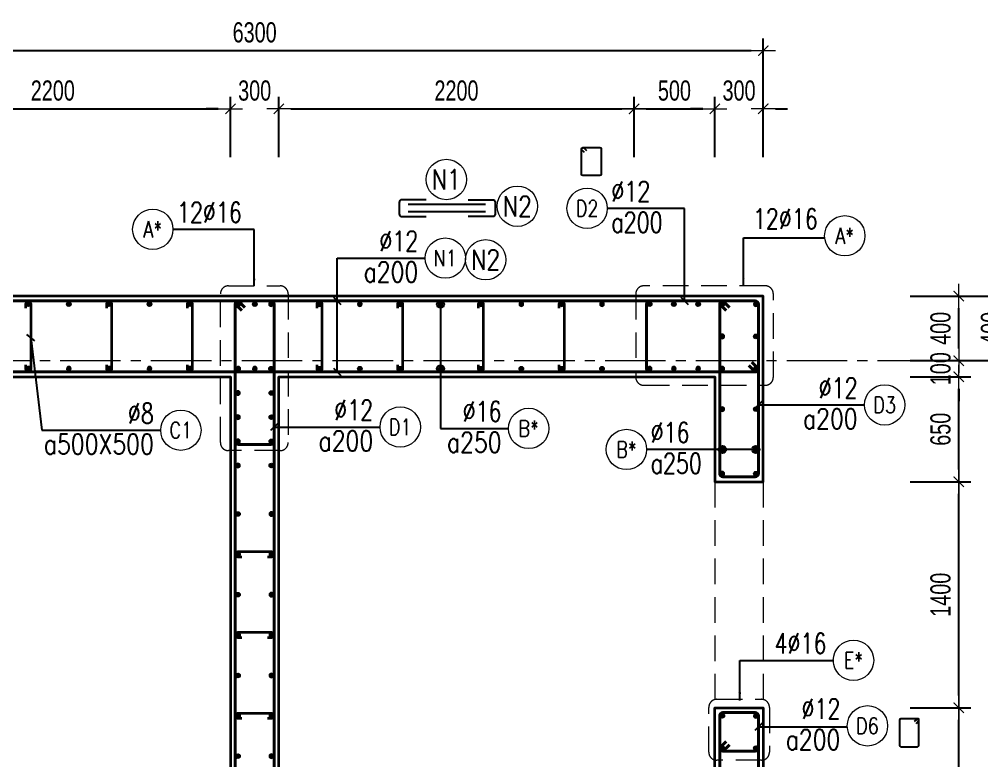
# Model space of a CAD drawing. Header units: millimetres. Extents: x 738475 to 1279438, y -34239 to 156422.
# Drawn here: x 1267815 to 1273777, y 145002 to 149595 of the extents above; entities that cross this region are included whole.
import ezdxf
from ezdxf.enums import TextEntityAlignment as Align

# ---------------------------------------------------------------- set-up
doc = ezdxf.new("R2010")
doc.units = ezdxf.units.MM
doc.header["$MEASUREMENT"] = 0
for name, pattern in [('HIDDEN', [9.525, 6.35, -3.175]), ('HIDDEN2', [4.7625, 3.175, -1.5875]), ('OF_Grid_1$0$CENTER2', [1.125, 0.75, -0.125, 0.125, -0.125])]:
    doc.linetypes.add(name, pattern=pattern)
doc.layers.get('0').update_dxf_attribs({"lineweight": 20})
doc.layers.get('Defpoints').update_dxf_attribs({"color": 151, "lineweight": 9})
doc.layers.add('Hidden', color=9, linetype='HIDDEN')
doc.layers.add('Ligature', color=1, linetype='Continuous')
for name, color, linetype, lineweight in [('KC-LEADER', 153, 'Continuous', 18), ('KC-THEP', 6, 'Continuous', 40), ('NDC_S_BEAM', 3, 'HIDDEN2', 20), ('NDC_S_DIM', 1, 'Continuous', 15), ('NDC_S_HIDDEN', 8, 'HIDDEN2', 13), ('NDC_S_LEADER', 1, 'Continuous', 15), ('NDC_S_REBAR', 4, 'Continuous', 35), ('NDC_S_STIRRUP', 4, 'Continuous', 40), ('NDC_S_VN TEXT', 7, 'Continuous', 20), ('NDC_S_WALL', 6, 'Continuous', 35), ('OF_Grid_1$0$NDC_S_AXIS', 5, 'OF_Grid_1$0$CENTER2', 13)]:
    doc.layers.add(name, color=color, linetype=linetype, lineweight=lineweight)
doc.styles.add('NDC_ARIAL', font='arial.ttf', dxfattribs={"width": 0.85})
doc.styles.add('NDC_DIM', font='', dxfattribs={"width": 0.75})
doc.styles.add('NDC_EN TXT', font='romans.shx', dxfattribs={"width": 0.8})
doc.styles.get('NDC_DIM').set_extended_font_data('Dotum')
doc.dimstyles.new('NDC_1-50', dxfattribs={"dimscale": 50, "dimtxt": 2.5, "dimasz": 1, "dimexe": 1.5, "dimexo": 0, "dimgap": 0.8, "dimtad": 1, "dimdec": 0, "dimdsep": 46, "dimtxsty": 'NDC_ARIAL', "dimblk": 'DIMMARK', "dimcen": 49999.938995, "dimdle": 1.5, "dimclrd": 1, "dimclre": 1, "dimclrt": 3, "dimadec": 0, "dimazin": 0, "dimtfac": 1, "dimtdec": 0, "dimtix": 1, "dimtmove": 2, "dimatfit": 3, "dimfxl": 1, "dimarcsym": 0})
doc.dimstyles.new('NDC_dim_30', dxfattribs={"dimscale": 30, "dimtxt": 2.5, "dimasz": 1.5, "dimexe": 1.5, "dimexo": 2.5, "dimgap": 1, "dimtad": 1, "dimdec": 0, "dimzin": 0, "dimdsep": 46, "dimtxsty": 'NDC_DIM', "dimblk": 'DIMMARK', "dimcen": 0.09, "dimdle": 1.2, "dimclrd": 1, "dimclre": 1, "dimclrt": 3, "dimadec": 0, "dimazin": 0, "dimtfac": 1, "dimtdec": 0, "dimtix": 1, "dimtofl": 0, "dimtmove": 0, "dimatfit": 3, "dimfxl": 6, "dimfxlon": 1, "dimtolj": 1, "dimtzin": 0, "dimarcsym": 0})
doc.dimstyles.new('NDC_dim_50', dxfattribs={"dimscale": 50, "dimtxt": 2.5, "dimasz": 1.5, "dimexe": 1.5, "dimexo": 2.5, "dimgap": 1, "dimtad": 1, "dimdec": 0, "dimzin": 0, "dimdsep": 46, "dimtxsty": 'NDC_DIM', "dimblk": 'DIMMARK', "dimcen": 0.09, "dimdle": 1.2, "dimclrd": 1, "dimclre": 1, "dimclrt": 3, "dimadec": 0, "dimazin": 0, "dimtfac": 1, "dimtdec": 0, "dimtix": 1, "dimtofl": 0, "dimtmove": 0, "dimatfit": 3, "dimfxl": 6, "dimfxlon": 1, "dimtolj": 1, "dimtzin": 0, "dimarcsym": 0})

# ---------------------------------------------------------------- blocks, each defined once
blk = doc.blocks.new('THEP')
at = {"layer": 'KC-LEADER', "color": 6}
blk.add_circle((0, 0), 14, dxfattribs=at)
at = {"layer": 'KC-THEP'}
for p, q in [((-14, 0), (14, 0)), ((9.9, 9.9), (-9.9, -9.9)), ((-9.9, 9.9), (9.9, -9.9)), ((0, 14), (0, -14))]:
    blk.add_line(p, q, dxfattribs=at)
blk = doc.blocks.new('DIMMARK')
at = {"layer": 'NDC_S_DIM', "color": 1}
blk.add_line((-1.5, 0), (1, 0), dxfattribs=at)
at = {"layer": 'NDC_S_DIM', "color": 2, "const_width": 0.1}
blk.add_lwpolyline([(-0.424, -0.424), (0.424, 0.424)], dxfattribs=at)
blk = doc.blocks.new('*U10')
blk.add_circle((2.5, 0), 2.5)
at = {"layer": 'NDC_S_VN TEXT', "color": 3, "style": 'NDC_EN TXT'}
for tag, width, p in [('DK2', 0.75, (-0.85, 0.85)), ('KC2', 0.8, (-0.85, -2.97))]:
    blk.add_attdef(tag, text='', height=2.5, dxfattribs=dict(at, width=width)).set_placement(p, align=Align.RIGHT)
at = {"layer": 'NDC_S_VN TEXT', "color": 7, "style": 'NDC_EN TXT', "width": 0.8}
blk.add_attdef('SH3', text='', height=2, dxfattribs=at).set_placement((2.5, 0), align=Align.MIDDLE)
blk = doc.blocks.new('*U11')
blk.add_circle((-2.5, 0), 2.5)
at = {"layer": 'NDC_S_VN TEXT', "color": 3, "style": 'NDC_EN TXT', "width": 0.75}
for tag, p in [('DK1', (0.5, 0.85)), ('KC1', (0.5, -2.97))]:
    blk.add_attdef(tag, p, '', height=2.5, dxfattribs=at)
at = {"layer": 'NDC_S_VN TEXT', "color": 7, "style": 'NDC_EN TXT', "width": 0.8}
blk.add_attdef('SH2', text='', height=2, dxfattribs=at).set_placement((-2.5, 0), align=Align.MIDDLE)
blk = doc.blocks.new('A$C7BC65A55')
at = {"layer": 'Ligature'}
for p, q in [((-15.2, 372, 0), (-15.2, 38.5, 0)), ((15.2, 372, 0), (15.2, 38.5, 0))]:
    blk.add_line(p, q, dxfattribs=at)
for points in [[(-36.2, 296.5), (-36.2, 400.9, -0.414214), (-24, 413.1), (24, 413.1, -0.414214), (36.2, 400.9), (36.2, 296.5)], [(-36.2, 116.5), (-36.2, 12.2, 0.414214), (-24, 0), (24, 0, 0.414214), (36.2, 12.2), (36.2, 116.5)]]:
    blk.add_lwpolyline(points, format="xyb", dxfattribs=at)
blk = doc.blocks.new('*U13')
blk.add_circle((-2.5, 0), 2.5)
at = {"layer": 'NDC_S_VN TEXT', "color": 3, "style": 'NDC_EN TXT', "width": 0.75}
blk.add_attdef('DK1', (0.5, 0.85), '', height=2.5, dxfattribs=at)
at = {"layer": 'NDC_S_VN TEXT', "color": 7, "style": 'NDC_EN TXT', "width": 0.8}
blk.add_attdef('SH2', text='', height=2, dxfattribs=at).set_placement((-2.5, 0), align=Align.MIDDLE)
blk = doc.blocks.new('*D560')
at = {"layer": 'Defpoints', "color": 0, "transparency": 16777216}
for p in [(1269123.4, 149040.2), (1266923.2, 148803.4), (1269123.4, 147380.2)]:
    blk.add_point(p, dxfattribs=at)
at = {"layer": 'NDC_S_DIM', "color": 1, "lineweight": -2, "transparency": 16777216}
for p, q in [((1266923.2, 148928.4), (1266923.2, 149115.2)), ((1269123.4, 148740.2), (1269123.4, 149115.2)), ((1266998.2, 149040.2), (1269048.4, 149040.2))]:
    blk.add_line(p, q, dxfattribs=at)
at = {"layer": 'NDC_S_DIM', "color": 1, "lineweight": -2, "transparency": 16777216, "xscale": 75, "yscale": 75, "zscale": 75, "rotation": 180}
blk.add_blockref('DIMMARK', (1266923.2, 149040.2), dxfattribs=at)
at = {"layer": 'NDC_S_DIM', "color": 1, "lineweight": -2, "transparency": 16777216, "xscale": 75, "yscale": 75, "zscale": 75}
blk.add_blockref('DIMMARK', (1269123.4, 149040.2), dxfattribs=at)
at = {"layer": 'NDC_S_DIM', "color": 3, "transparency": 16777216, "insert": (1268023.3, 149152.7), "char_height": 125, "attachment_point": 5, "style": 'NDC_DIM'}
blk.add_mtext('\\A1;2200', dxfattribs=at)
blk = doc.blocks.new('*D561')
at = {"layer": 'Defpoints', "color": 0, "transparency": 16777216}
for p in [(1269423.4, 149040.2), (1269123.4, 147380.2), (1269423.4, 147380.2)]:
    blk.add_point(p, dxfattribs=at)
at = {"layer": 'NDC_S_DIM', "color": 1, "lineweight": -2, "transparency": 16777216}
for p, q in [((1269123.4, 148740.2), (1269123.4, 149115.2)), ((1269423.4, 148740.2), (1269423.4, 149115.2)), ((1269048.4, 149040.2), (1268973.4, 149040.2)), ((1269498.4, 149040.2), (1269573.4, 149040.2))]:
    blk.add_line(p, q, dxfattribs=at)
at = {"layer": 'NDC_S_DIM', "color": 1, "lineweight": -2, "transparency": 16777216, "xscale": 75, "yscale": 75, "zscale": 75}
blk.add_blockref('DIMMARK', (1269123.4, 149040.2), dxfattribs=at)
at = {"layer": 'NDC_S_DIM', "color": 1, "lineweight": -2, "transparency": 16777216, "xscale": 75, "yscale": 75, "zscale": 75, "rotation": 180}
blk.add_blockref('DIMMARK', (1269423.4, 149040.2), dxfattribs=at)
at = {"layer": 'NDC_S_DIM', "color": 3, "transparency": 16777216, "insert": (1269273.4, 149152.7), "char_height": 125, "attachment_point": 5, "style": 'NDC_DIM'}
blk.add_mtext('\\A1;300', dxfattribs=at)
blk = doc.blocks.new('*D562')
at = {"layer": 'Defpoints', "color": 0, "transparency": 16777216}
for p in [(1271623.1, 149040.2), (1271623.1, 147431.9), (1269423.4, 147380.2)]:
    blk.add_point(p, dxfattribs=at)
at = {"layer": 'NDC_S_DIM', "color": 1, "lineweight": -2, "transparency": 16777216}
for p, q in [((1269423.4, 148740.2), (1269423.4, 149115.2)), ((1271623.1, 148740.2), (1271623.1, 149115.2)), ((1269498.4, 149040.2), (1271548.1, 149040.2))]:
    blk.add_line(p, q, dxfattribs=at)
at = {"layer": 'NDC_S_DIM', "color": 1, "lineweight": -2, "transparency": 16777216, "xscale": 75, "yscale": 75, "zscale": 75, "rotation": 180}
blk.add_blockref('DIMMARK', (1269423.4, 149040.2), dxfattribs=at)
at = {"layer": 'NDC_S_DIM', "color": 1, "lineweight": -2, "transparency": 16777216, "xscale": 75, "yscale": 75, "zscale": 75}
blk.add_blockref('DIMMARK', (1271623.1, 149040.2), dxfattribs=at)
at = {"layer": 'NDC_S_DIM', "color": 3, "transparency": 16777216, "insert": (1270523.3, 149152.7), "char_height": 125, "attachment_point": 5, "style": 'NDC_DIM'}
blk.add_mtext('\\A1;2200', dxfattribs=at)
blk = doc.blocks.new('*D563')
at = {"layer": 'Defpoints', "color": 0, "transparency": 16777216}
for p in [(1272123.4, 149040.2), (1271623.1, 147431.9), (1272123.4, 147380.2)]:
    blk.add_point(p, dxfattribs=at)
at = {"layer": 'NDC_S_DIM', "color": 1, "lineweight": -2, "transparency": 16777216}
for p, q in [((1271623.1, 148740.2), (1271623.1, 149115.2)), ((1272123.4, 148740.2), (1272123.4, 149115.2)), ((1271698.1, 149040.2), (1272048.4, 149040.2))]:
    blk.add_line(p, q, dxfattribs=at)
at = {"layer": 'NDC_S_DIM', "color": 1, "lineweight": -2, "transparency": 16777216, "xscale": 75, "yscale": 75, "zscale": 75, "rotation": 180}
blk.add_blockref('DIMMARK', (1271623.1, 149040.2), dxfattribs=at)
at = {"layer": 'NDC_S_DIM', "color": 1, "lineweight": -2, "transparency": 16777216, "xscale": 75, "yscale": 75, "zscale": 75}
blk.add_blockref('DIMMARK', (1272123.4, 149040.2), dxfattribs=at)
at = {"layer": 'NDC_S_DIM', "color": 3, "transparency": 16777216, "insert": (1271873.3, 149152.7), "char_height": 125, "attachment_point": 5, "style": 'NDC_DIM'}
blk.add_mtext('\\A1;500', dxfattribs=at)
blk = doc.blocks.new('*D564')
at = {"layer": 'Defpoints', "color": 0, "transparency": 16777216}
for p in [(1272423.4, 149040.2), (1272423.4, 147880.2), (1272123.4, 147380.2)]:
    blk.add_point(p, dxfattribs=at)
at = {"layer": 'NDC_S_DIM', "color": 1, "lineweight": -2, "transparency": 16777216}
for p, q in [((1272123.4, 148740.2), (1272123.4, 149115.2)), ((1272423.4, 148740.2), (1272423.4, 149115.2)), ((1272048.4, 149040.2), (1271973.4, 149040.2)), ((1272498.4, 149040.2), (1272573.4, 149040.2))]:
    blk.add_line(p, q, dxfattribs=at)
at = {"layer": 'NDC_S_DIM', "color": 1, "lineweight": -2, "transparency": 16777216, "xscale": 75, "yscale": 75, "zscale": 75}
blk.add_blockref('DIMMARK', (1272123.4, 149040.2), dxfattribs=at)
at = {"layer": 'NDC_S_DIM', "color": 1, "lineweight": -2, "transparency": 16777216, "xscale": 75, "yscale": 75, "zscale": 75, "rotation": 180}
blk.add_blockref('DIMMARK', (1272423.4, 149040.2), dxfattribs=at)
at = {"layer": 'NDC_S_DIM', "color": 3, "transparency": 16777216, "insert": (1272273.4, 149152.7), "char_height": 125, "attachment_point": 5, "style": 'NDC_DIM'}
blk.add_mtext('\\A1;300', dxfattribs=at)
blk = doc.blocks.new('*D555')
at = {"layer": 'Defpoints', "color": 0, "transparency": 16777216}
for p in [(1272423.4, 149400.5), (1266123.4, 147880.2), (1272423.4, 147880.2)]:
    blk.add_point(p, dxfattribs=at)
at = {"layer": 'NDC_S_DIM', "color": 1, "lineweight": -2, "transparency": 16777216}
for p, q in [((1266123.4, 149100.5), (1266123.4, 149475.5)), ((1272423.4, 149100.5), (1272423.4, 149475.5)), ((1266198.4, 149400.5), (1272348.4, 149400.5))]:
    blk.add_line(p, q, dxfattribs=at)
at = {"layer": 'NDC_S_DIM', "color": 1, "lineweight": -2, "transparency": 16777216, "xscale": 75, "yscale": 75, "zscale": 75, "rotation": 180}
blk.add_blockref('DIMMARK', (1266123.4, 149400.5), dxfattribs=at)
at = {"layer": 'NDC_S_DIM', "color": 1, "lineweight": -2, "transparency": 16777216, "xscale": 75, "yscale": 75, "zscale": 75}
blk.add_blockref('DIMMARK', (1272423.4, 149400.5), dxfattribs=at)
at = {"layer": 'NDC_S_DIM', "color": 3, "transparency": 16777216, "insert": (1269273.4, 149513.1), "char_height": 125, "attachment_point": 5, "style": 'NDC_DIM'}
blk.add_mtext('\\A1;6300', dxfattribs=at)
blk = doc.blocks.new('*U9')
blk.add_circle((2.5, 0), 2.5)
at = {"layer": 'NDC_S_VN TEXT', "color": 3, "style": 'NDC_EN TXT', "width": 0.75}
blk.add_attdef('DK2', text='', height=2.5, dxfattribs=at).set_placement((-0.85, 0.85), align=Align.RIGHT)
at = {"layer": 'NDC_S_VN TEXT', "color": 7, "style": 'NDC_EN TXT', "width": 0.8}
blk.add_attdef('SH3', text='', height=2, dxfattribs=at).set_placement((2.5, 0), align=Align.MIDDLE)
blk = doc.blocks.new('*D549')
at = {"layer": 'Defpoints', "color": 0, "ltscale": 200, "transparency": 16777216}
for p in [(1272423.4, 147880.2), (1273634.2, 147880.2), (1272423.4, 147480.2)]:
    blk.add_point(p, dxfattribs=at)
at = {"layer": 'NDC_S_DIM', "color": 1, "lineweight": -2, "ltscale": 200, "transparency": 16777216}
for p, q in [((1273334.2, 147880.2), (1273709.2, 147880.2)), ((1273634.2, 147555.2), (1273634.2, 147805.2)), ((1273334.2, 147480.2), (1273709.2, 147480.2))]:
    blk.add_line(p, q, dxfattribs=at)
at = {"layer": 'NDC_S_DIM', "color": 1, "lineweight": -2, "ltscale": 200, "transparency": 16777216, "xscale": 75, "yscale": 75, "zscale": 75}
for p, rotation in [((1273634.2, 147880.2), 90), ((1273634.2, 147480.2), 270)]:
    blk.add_blockref('DIMMARK', p, dxfattribs=dict(at, rotation=rotation))
at = {"layer": 'NDC_S_DIM', "color": 3, "ltscale": 200, "transparency": 16777216, "insert": (1273521.6, 147680.2), "char_height": 125, "attachment_point": 5, "rotation": 90, "style": 'NDC_DIM'}
blk.add_mtext('\\A1;400', dxfattribs=at)
blk = doc.blocks.new('*D553')
at = {"layer": 'Defpoints', "color": 0, "ltscale": 200, "transparency": 16777216}
for p in [(1272423.4, 147480.2), (1273946.8, 147480.2), (1272423.4, 135880.4)]:
    blk.add_point(p, dxfattribs=at)
at = {"layer": 'NDC_S_DIM', "color": 1, "lineweight": -2, "ltscale": 200, "transparency": 16777216}
for p, q in [((1273646.8, 147480.2), (1274021.8, 147480.2)), ((1273946.8, 135955.4), (1273946.8, 147405.2)), ((1273646.8, 135880.4), (1274021.8, 135880.4))]:
    blk.add_line(p, q, dxfattribs=at)
at = {"layer": 'NDC_S_DIM', "color": 1, "lineweight": -2, "ltscale": 200, "transparency": 16777216, "xscale": 75, "yscale": 75, "zscale": 75}
for p, rotation in [((1273946.8, 147480.2), 90), ((1273946.8, 135880.4), 270)]:
    blk.add_blockref('DIMMARK', p, dxfattribs=dict(at, rotation=rotation))
at = {"layer": 'NDC_S_DIM', "color": 3, "ltscale": 200, "transparency": 16777216, "insert": (1273834.2, 141680.3), "char_height": 125, "attachment_point": 5, "rotation": 90, "style": 'NDC_DIM'}
blk.add_mtext('\\A1;11600', dxfattribs=at)
blk = doc.blocks.new('*D554')
at = {"layer": 'Defpoints', "color": 0, "ltscale": 200, "transparency": 16777216}
for p in [(1272423.4, 147880.2), (1273946.8, 147880.2), (1272423.4, 147480.2)]:
    blk.add_point(p, dxfattribs=at)
at = {"layer": 'NDC_S_DIM', "color": 1, "lineweight": -2, "ltscale": 200, "transparency": 16777216}
for p, q in [((1273646.8, 147880.2), (1274021.8, 147880.2)), ((1273946.8, 147555.2), (1273946.8, 147805.2)), ((1273646.8, 147480.2), (1274021.8, 147480.2))]:
    blk.add_line(p, q, dxfattribs=at)
at = {"layer": 'NDC_S_DIM', "color": 1, "lineweight": -2, "ltscale": 200, "transparency": 16777216, "xscale": 75, "yscale": 75, "zscale": 75}
for p, rotation in [((1273946.8, 147880.2), 90), ((1273946.8, 147480.2), 270)]:
    blk.add_blockref('DIMMARK', p, dxfattribs=dict(at, rotation=rotation))
at = {"layer": 'NDC_S_DIM', "color": 3, "ltscale": 200, "transparency": 16777216, "insert": (1273834.2, 147680.2), "char_height": 125, "attachment_point": 5, "rotation": 90, "style": 'NDC_DIM'}
blk.add_mtext('\\A1;400', dxfattribs=at)
blk = doc.blocks.new('*D534')
at = {"layer": 'Defpoints', "color": 0, "ltscale": 200, "transparency": 16777216}
for p in [(1272369.7, 145330.2), (1273634.2, 145330.2), (1272369.7, 143830.2)]:
    blk.add_point(p, dxfattribs=at)
at = {"layer": 'NDC_S_DIM', "color": 1, "lineweight": -2, "ltscale": 200, "transparency": 16777216}
for p, q in [((1273334.2, 145330.2), (1273709.2, 145330.2)), ((1273634.2, 143905.2), (1273634.2, 145255.2)), ((1273334.2, 143830.2), (1273709.2, 143830.2))]:
    blk.add_line(p, q, dxfattribs=at)
at = {"layer": 'NDC_S_DIM', "color": 1, "lineweight": -2, "ltscale": 200, "transparency": 16777216, "xscale": 75, "yscale": 75, "zscale": 75}
for p, rotation in [((1273634.2, 145330.2), 90), ((1273634.2, 143830.2), 270)]:
    blk.add_blockref('DIMMARK', p, dxfattribs=dict(at, rotation=rotation))
at = {"layer": 'NDC_S_DIM', "color": 3, "ltscale": 200, "transparency": 16777216, "insert": (1273521.6, 144580.2), "char_height": 125, "attachment_point": 5, "rotation": 90, "style": 'NDC_DIM'}
blk.add_mtext('\\A1;1500', dxfattribs=at)
blk = doc.blocks.new('*D535')
at = {"layer": 'Defpoints', "color": 0, "ltscale": 200, "transparency": 16777216}
for p in [(1272369.7, 146730.2), (1273634.2, 146730.2), (1272369.7, 145330.2)]:
    blk.add_point(p, dxfattribs=at)
at = {"layer": 'NDC_S_DIM', "color": 1, "lineweight": -2, "ltscale": 200, "transparency": 16777216}
for p, q in [((1273334.2, 146730.2), (1273709.2, 146730.2)), ((1273634.2, 145405.2), (1273634.2, 146655.2)), ((1273334.2, 145330.2), (1273709.2, 145330.2))]:
    blk.add_line(p, q, dxfattribs=at)
at = {"layer": 'NDC_S_DIM', "color": 1, "lineweight": -2, "ltscale": 200, "transparency": 16777216, "xscale": 75, "yscale": 75, "zscale": 75}
for p, rotation in [((1273634.2, 146730.2), 90), ((1273634.2, 145330.2), 270)]:
    blk.add_blockref('DIMMARK', p, dxfattribs=dict(at, rotation=rotation))
at = {"layer": 'NDC_S_DIM', "color": 3, "ltscale": 200, "transparency": 16777216, "insert": (1273521.6, 146030.2), "char_height": 125, "attachment_point": 5, "rotation": 90, "style": 'NDC_DIM'}
blk.add_mtext('\\A1;1400', dxfattribs=at)
blk = doc.blocks.new('*D536')
at = {"layer": 'Defpoints', "color": 0, "ltscale": 200, "transparency": 16777216}
for p in [(1272123.4, 147380.2), (1273634.2, 147380.2), (1272369.7, 146730.2)]:
    blk.add_point(p, dxfattribs=at)
at = {"layer": 'NDC_S_DIM', "color": 1, "lineweight": -2, "ltscale": 200, "transparency": 16777216}
for p, q in [((1273334.2, 147380.2), (1273709.2, 147380.2)), ((1273634.2, 146805.2), (1273634.2, 147305.2)), ((1273334.2, 146730.2), (1273709.2, 146730.2))]:
    blk.add_line(p, q, dxfattribs=at)
at = {"layer": 'NDC_S_DIM', "color": 1, "lineweight": -2, "ltscale": 200, "transparency": 16777216, "xscale": 75, "yscale": 75, "zscale": 75}
for p, rotation in [((1273634.2, 147380.2), 90), ((1273634.2, 146730.2), 270)]:
    blk.add_blockref('DIMMARK', p, dxfattribs=dict(at, rotation=rotation))
at = {"layer": 'NDC_S_DIM', "color": 3, "ltscale": 200, "transparency": 16777216, "insert": (1273521.6, 147055.2), "char_height": 125, "attachment_point": 5, "rotation": 90, "style": 'NDC_DIM'}
blk.add_mtext('\\A1;650', dxfattribs=at)
blk = doc.blocks.new('*D537')
at = {"layer": 'Defpoints', "color": 0, "ltscale": 200, "transparency": 16777216}
for p in [(1272423.4, 147480.2), (1273634.2, 147480.2), (1272123.4, 147380.2)]:
    blk.add_point(p, dxfattribs=at)
at = {"layer": 'NDC_S_DIM', "color": 1, "lineweight": -2, "ltscale": 200, "transparency": 16777216}
for p, q in [((1273634.2, 147555.2), (1273634.2, 147630.2)), ((1273334.2, 147480.2), (1273709.2, 147480.2)), ((1273334.2, 147380.2), (1273709.2, 147380.2)), ((1273634.2, 147305.2), (1273634.2, 147230.2))]:
    blk.add_line(p, q, dxfattribs=at)
at = {"layer": 'NDC_S_DIM', "color": 1, "lineweight": -2, "ltscale": 200, "transparency": 16777216, "xscale": 75, "yscale": 75, "zscale": 75}
for p, rotation in [((1273634.2, 147480.2), 270), ((1273634.2, 147380.2), 90)]:
    blk.add_blockref('DIMMARK', p, dxfattribs=dict(at, rotation=rotation))
at = {"layer": 'NDC_S_DIM', "color": 3, "ltscale": 200, "transparency": 16777216, "insert": (1273521.6, 147430.2), "char_height": 125, "attachment_point": 5, "rotation": 90, "style": 'NDC_DIM'}
blk.add_mtext('\\A1;100', dxfattribs=at)

msp = doc.modelspace()

# ---------------------------------------------------------------- linework, layer by layer
for centre in [(1270460.551, 148602.385), (1270900.653, 148436.628), (1270703.823, 148105.114)]:
    msp.add_circle(centre, 125)
at = {"layer": 'Ligature'}
for points in [[(1271316.34, 148770.02), (1271300.374, 148785.986, -0.66817864), (1271306.147, 148799.924), (1271410.776, 148799.924, -0.41421356), (1271418.941, 148791.76), (1271418.941, 148634.652, -0.41421356), (1271410.776, 148626.487), (1271306.147, 148626.487, -0.41421356), (1271297.982, 148634.652), (1271297.982, 148791.76, -0.66817864), (1271311.92, 148797.533), (1271327.886, 148781.567)], [(1273369.455, 145232.383), (1273385.421, 145248.349, 0.66817864), (1273379.648, 145262.287), (1273275.019, 145262.287, 0.41421356), (1273266.854, 145254.122), (1273266.854, 145097.015, 0.41421356), (1273275.019, 145088.85), (1273379.648, 145088.85, 0.41421356), (1273387.812, 145097.015), (1273387.812, 145254.122, 0.66817864), (1273373.874, 145259.896), (1273357.908, 145243.93)]]:
    msp.add_lwpolyline(points, format="xyb", dxfattribs=at)
at = {"layer": 'NDC_S_BEAM', "ltscale": 50}
for p, q in [((1272123.422, 146730.175), (1272123.422, 145330.174)), ((1272423.422, 146730.175), (1272423.422, 145330.174))]:
    msp.add_line(p, q, dxfattribs=at)
at = {"layer": 'NDC_S_HIDDEN', "ltscale": 50}
for points in [[(1269111.052, 147943.575), (1269430.895, 147943.575, -0.41421356), (1269480.895, 147893.575), (1269480.895, 146972.823, -0.41421356), (1269430.895, 146922.823), (1269111.052, 146922.823, -0.41421356), (1269061.052, 146972.823), (1269061.052, 147893.575, -0.41421356)], [(1272435.792, 147943.575), (1271683.582, 147943.575, 0.41421356), (1271633.582, 147893.575), (1271633.582, 147377.769, 0.41421356), (1271683.582, 147327.769), (1272435.792, 147327.769, 0.41421356), (1272485.792, 147377.769), (1272485.792, 147893.575, 0.41421356)], [(1272135.785, 145382.234), (1272411.629, 145382.234, -0.41421356), (1272461.629, 145332.234), (1272461.629, 145054.685, -0.41421356), (1272411.629, 145004.685), (1272135.785, 145004.685, -0.41421356), (1272085.785, 145054.685), (1272085.785, 145332.234, -0.41421356)]]:
    msp.add_lwpolyline(points, format="xyb", close=True, dxfattribs=at)
at = {"layer": 'NDC_S_REBAR'}
for points in [[(1267857.219, 147805.175), (1267857.219, 147830.175, -1), (1267887.219, 147830.175), (1267887.219, 147430.175, -1), (1267857.219, 147430.175), (1267857.219, 147455.175)], [(1268357.219, 147805.175), (1268357.219, 147830.175, -1), (1268387.219, 147830.175), (1268387.219, 147430.175, -1), (1268357.219, 147430.175), (1268357.219, 147455.175)], [(1268857.219, 147805.175), (1268857.219, 147830.175, -1), (1268887.219, 147830.175), (1268887.219, 147430.175, -1), (1268857.219, 147430.175), (1268857.219, 147455.175)], [(1269659.626, 147805.175), (1269659.626, 147830.175, -1), (1269689.626, 147830.175), (1269689.626, 147430.175, -1), (1269659.626, 147430.175), (1269659.626, 147455.175)], [(1270159.626, 147805.175), (1270159.626, 147830.175, -1), (1270189.626, 147830.175), (1270189.626, 147430.175, -1), (1270159.626, 147430.175), (1270159.626, 147455.175)], [(1270659.626, 147805.175), (1270659.626, 147830.175, -1), (1270689.626, 147830.175), (1270689.626, 147430.175, -1), (1270659.626, 147430.175), (1270659.626, 147455.175)], [(1271159.626, 147805.175), (1271159.626, 147830.175, -1), (1271189.626, 147830.175), (1271189.626, 147430.175, -1), (1271159.626, 147430.175), (1271159.626, 147455.175)], [(1269351.934, 146265.175), (1269376.934, 146265.175, 1), (1269376.934, 146295.175), (1269169.91, 146295.175, 1), (1269169.91, 146265.175), (1269194.91, 146265.175)], [(1269351.934, 145765.175), (1269376.934, 145765.175, 1), (1269376.934, 145795.175), (1269169.91, 145795.175, 1), (1269169.91, 145765.175), (1269194.91, 145765.175)], [(1269351.934, 145265.175), (1269376.934, 145265.175, 1), (1269376.934, 145295.175), (1269169.91, 145295.175, 1), (1269169.91, 145265.175), (1269194.91, 145265.175)]]:
    msp.add_lwpolyline(points, format="xyb", dxfattribs=at)
at = {"layer": 'NDC_S_STIRRUP'}
for points in [[(1272333.422, 147450.175), (1272373.422, 147410.175, 0.41421356), (1272393.422, 147430.175), (1272393.422, 147830.175, 0.41421356), (1272373.422, 147850.175), (1266173.422, 147850.175, 0.41421356), (1266153.422, 147830.175), (1266153.422, 147430.175, 0.41421356), (1266173.422, 147410.175), (1272373.422, 147410.175, 0.41421356), (1272393.422, 147430.175), (1272353.422, 147470.175)], [(1269193.422, 135570.175), (1269153.422, 135530.175, 0.41421356), (1269173.422, 135510.175), (1269373.422, 135510.175, 0.41421356), (1269393.422, 135530.175), (1269393.422, 147830.175, 0.41421356), (1269373.422, 147850.175), (1269173.422, 147850.175, 0.41421356), (1269153.422, 147830.175), (1269153.422, 135530.175, 0.41421356), (1269173.422, 135510.175), (1269213.422, 135550.175)], [(1269193.422, 147790.175), (1269153.422, 147830.175, -0.41421356), (1269173.422, 147850.175), (1269373.422, 147850.175, -0.41421356), (1269393.422, 147830.175), (1269393.422, 146981.564, -0.41421356), (1269373.422, 146961.564), (1269173.422, 146961.564, -0.41421356), (1269153.422, 146981.564), (1269153.422, 147830.175, -0.41421356), (1269173.422, 147850.175), (1269213.422, 147810.175)], [(1272333.422, 147450.175), (1272373.422, 147410.175, 0.41421356), (1272393.422, 147430.175), (1272393.422, 147830.175, 0.41421356), (1272373.422, 147850.175), (1271719.91, 147850.175, 0.41421356), (1271699.91, 147830.175), (1271699.91, 147430.175, 0.41421356), (1271719.91, 147410.175), (1272373.422, 147410.175, 0.41421356), (1272393.422, 147430.175), (1272353.422, 147470.175)], [(1272193.422, 147790.175), (1272153.422, 147830.175, -0.41421356), (1272173.422, 147850.175), (1272373.422, 147850.175, -0.41421356), (1272393.422, 147830.175), (1272393.422, 146780.174, -0.41421356), (1272373.422, 146760.174), (1272173.422, 146760.174, -0.41421356), (1272153.422, 146780.174), (1272153.422, 147830.175, -0.41421356), (1272173.422, 147850.175), (1272213.422, 147810.175)], [(1272193.422, 143920.175), (1272153.422, 143880.175, 0.41421356), (1272173.422, 143860.175), (1272373.422, 143860.175, 0.41421356), (1272393.422, 143880.175), (1272393.422, 145280.175, 0.41421356), (1272373.422, 145300.175), (1272173.422, 145300.175, 0.41421356), (1272153.422, 145280.175), (1272153.422, 143880.175, 0.41421356), (1272173.422, 143860.175), (1272213.422, 143900.175)], [(1272193.422, 145120.711), (1272153.422, 145080.711, 0.41421356), (1272173.422, 145060.711), (1272373.422, 145060.711, 0.41421356), (1272393.422, 145080.711), (1272393.422, 145280.175, 0.41421356), (1272373.422, 145300.175), (1272173.422, 145300.175, 0.41421356), (1272153.422, 145280.175), (1272153.422, 145080.711, 0.41421356), (1272173.422, 145060.711), (1272213.422, 145100.711)]]:
    msp.add_lwpolyline(points, format="xyb", dxfattribs=at)
at = {"layer": 'NDC_S_WALL'}
for points in [[(1266423.422, 146730.175), (1266423.422, 147380.175), (1269123.422, 147380.175), (1269123.422, 135980.175), (1266423.422, 135980.175), (1266423.422, 136630.175), (1266123.422, 136630.175), (1266123.422, 135480.175), (1272423.422, 135480.175), (1272423.422, 135480.175), (1272423.422, 136630.175), (1272123.422, 136630.175), (1272123.422, 135980.175), (1272123.422, 135980.175), (1269423.422, 135980.175), (1269423.422, 147380.175), (1272123.422, 147380.175), (1272123.422, 147380.175), (1272123.422, 146730.175), (1272423.422, 146730.175), (1272423.422, 147880.175), (1272423.422, 147880.175), (1266123.422, 147880.175), (1266123.422, 146730.175)], [(1272123.422, 143830.175), (1272123.422, 145330.175), (1272423.422, 145330.175), (1272423.422, 143830.175), (1272123.422, 143830.175)]]:
    msp.add_lwpolyline(points, dxfattribs=at)
at = {"layer": 'OF_Grid_1$0$NDC_S_AXIS', "ltscale": 500}
msp.add_line((1264130.939, 147480.175), (1274152.327, 147480.175), dxfattribs=at)

# ---------------------------------------------------------------- block references
at = {"layer": 'Hidden', "xscale": 1.44, "yscale": 1.44, "zscale": 1.44, "rotation": 270}
msp.add_blockref('A$C7BC65A55', (1270168.44, 148424.86, 0.03), dxfattribs=at)
at = {"layer": 'KC-THEP'}
for p, rotation in [((1267872.219, 147830.175), 189.6685644363809), ((1268122.219, 147830.175), 189.6685644363809), ((1268372.219, 147830.175), 189.6685644363809), ((1268622.219, 147830.175), 189.6685644363809), ((1268872.219, 147830.175), 189.6685644363809), ((1269172.219, 147830.175), 189.6685644363809), ((1269274.38, 147830.175), 189.6685644363809), ((1271719.91, 147830.175), 189.6685644363809), ((1271869.91, 147830.175), 189.6685644363809), ((1272019.91, 147830.175), 189.6685644363809), ((1272169.91, 147830.175), 189.6685644363809), ((1272376.934, 147630.329), 9.66856443638095), ((1269374.626, 147430.175), 9.668564436380946), ((1269674.626, 147430.175), 9.668564436380946), ((1269924.626, 147430.175), 9.668564436380946), ((1270174.626, 147430.175), 9.668564436380946), ((1270424.626, 147430.175), 9.668564436380946), ((1270674.626, 147430.175), 9.668564436380946), ((1270924.626, 147430.175), 9.668564436380946), ((1271174.626, 147430.175), 9.668564436380946), ((1271424.626, 147430.175), 9.668564436380946), ((1272376.934, 147430.175), 9.66856443638095), ((1269376.934, 147280.175), 9.66856443638095), ((1272376.934, 147180.175), 9.668564436380946), ((1269376.934, 147130.175), 9.66856443638095), ((1269376.934, 146980.175), 9.66856443638095), ((1272376.934, 146930.175), 9.668564436380946), ((1269376.934, 146830.175), 9.66856443638095), ((1272376.934, 146780.174), 9.668564436380946), ((1269169.91, 146530.175), 189.6685644363809), ((1269169.91, 146280.175), 189.6685644363809), ((1269169.91, 146030.175), 189.6685644363809), ((1269169.91, 145780.175), 189.6685644363809), ((1269169.91, 145530.175), 189.6685644363809), ((1269169.91, 145280.175), 189.6685644363809), ((1272169.91, 145280.175), 189.6685644363809), ((1272376.934, 145080.175), 9.668564436380926), ((1269169.91, 145030.175), 189.6685644363809)]:
    msp.add_blockref('THEP', p, dxfattribs=dict(at, rotation=rotation))
at = {"layer": 'KC-THEP', "xscale": -1}
for p, rotation in [((1269374.626, 147830.175), 170.331435563619), ((1269674.626, 147830.175), 170.331435563619), ((1269924.626, 147830.175), 170.331435563619), ((1270174.626, 147830.175), 170.331435563619), ((1270424.626, 147830.175), 170.331435563619), ((1270674.626, 147830.175), 170.331435563619), ((1270924.626, 147830.175), 170.331435563619), ((1271174.626, 147830.175), 170.331435563619), ((1271424.626, 147830.175), 170.331435563619), ((1272376.934, 147830.175), 170.331435563619), ((1272169.91, 147630.329), 350.3314355636191), ((1267872.219, 147430.175), 350.3314355636191), ((1268122.219, 147430.175), 350.3314355636191), ((1268372.219, 147430.175), 350.3314355636191), ((1268622.219, 147430.175), 350.3314355636191), ((1268872.219, 147430.175), 350.3314355636191), ((1269172.219, 147430.175), 350.3314355636191), ((1269274.38, 147430.175), 350.3314355636191), ((1271719.91, 147430.175), 350.3314355636191), ((1271869.91, 147430.175), 350.3314355636191), ((1272019.91, 147430.175), 350.3314355636191), ((1272169.91, 147430.175), 350.3314355636191), ((1269169.91, 147280.175), 350.3314355636191), ((1272169.91, 147180.175), 350.3314355636191), ((1269169.91, 147130.175), 350.3314355636191), ((1269169.91, 146980.175), 350.3314355636191), ((1272169.91, 146930.175), 350.3314355636191), ((1269169.91, 146830.175), 350.3314355636191), ((1272169.91, 146780.174), 350.3314355636191), ((1269376.934, 146530.175), 170.331435563619), ((1269376.934, 146280.175), 170.331435563619), ((1269376.934, 146030.175), 170.331435563619), ((1269376.934, 145780.175), 170.331435563619), ((1269376.934, 145530.175), 170.331435563619), ((1269376.934, 145280.175), 170.331435563619), ((1272376.934, 145280.175), 170.331435563619), ((1272169.91, 145080.175), 350.3314355636191), ((1269376.934, 145030.175), 170.331435563619)]:
    msp.add_blockref('THEP', p, dxfattribs=dict(at, rotation=rotation))
at = {"layer": 'NDC_S_VN TEXT', "xscale": 50, "yscale": 50, "zscale": 50}
for name, p, values in [('*U11', (1271457.609, 148423.389), {'SH2': 'D2', 'DK1': '%%C12', 'KC1': 'a200'}), ('*U13', (1268767.541, 148293.516), {'SH2': 'A*', 'DK1': '12%%C16'}), ('*U9', (1272803.27, 148253.739), {'SH3': 'A*', 'DK2': '12%%C16'}), ('*U10', (1270329.1, 148115.453), {'SH3': 'N1', 'DK2': '%%C12', 'KC2': 'a200'}), ('*U10', (1273050.176, 147205.988), {'SH3': 'D3', 'DK2': '%%C12', 'KC2': 'a200'}), ('*U10', (1268691.469, 147049.268), {'SH3': 'C1', 'DK2': '%%c8', 'KC2': 'a500X500'}), ('*U10', (1270050.176, 147069.122), {'SH3': 'D1', 'DK2': '%%C12', 'KC2': 'a200'}), ('*U10', (1270845.237, 147060.462), {'SH3': 'B*', 'DK2': '%%C16', 'KC2': 'a250'}), ('*U11', (1271700.963, 146930.175), {'SH2': 'B*', 'DK1': '%%C16', 'KC1': 'a250'}), ('*U9', (1272857.274, 145623.715), {'SH3': 'E*', 'DK2': '4%%C16'}), ('*U10', (1272943.603, 145218.034), {'SH3': 'D6', 'DK2': '%%c12', 'KC2': 'a200'})]:
    msp.add_blockref(name, p, dxfattribs=at).add_auto_attribs(values)

# ---------------------------------------------------------------- texts
at = {"layer": 'NDC_S_VN TEXT', "color": 7, "style": 'NDC_EN TXT', "width": 0.8}
for tag, p in [('N1', (1270460.551, 148602.385)), ('N2', (1270900.653, 148436.628)), ('N2', (1270703.823, 148105.114))]:
    msp.add_attdef(tag, text='3', height=125, dxfattribs=at).set_placement(p, align=Align.MIDDLE)

# ---------------------------------------------------------------- dimensions: what is measured, and where the dimension line sits
at = {"layer": 'NDC_S_DIM'}
dim = msp.add_linear_dim(base=(1272423.422, 149400.479), p1=(1266123.422, 147880.206), p2=(1272423.422, 147880.206), dimstyle='NDC_dim_50', dxfattribs=at)
dim.commit()
dim.dimension.update_dxf_attribs({"geometry": '*D555', "text_midpoint": (1269273.422, 149513.064)})
for base, p1, p2, picture, middle in [((1269123.422, 149040.164), (1266923.216, 148803.382), (1269123.422, 147380.206), '*D560', (1268023.319, 149152.749)), ((1269423.422, 149040.164), (1269123.422, 147380.206), (1269423.422, 147380.206), '*D561', (1269273.422, 149152.749)), ((1271623.089, 149040.164), (1269423.422, 147380.206), (1271623.089, 147431.854), '*D562', (1270523.255, 149152.749)), ((1272123.422, 149040.164), (1271623.089, 147431.854), (1272123.422, 147380.206), '*D563', (1271873.255, 149152.749)), ((1272423.422, 149040.164), (1272123.422, 147380.206), (1272423.422, 147880.206), '*D564', (1272273.422, 149152.749))]:
    dim = msp.add_linear_dim(base=base, p1=p1, p2=p2, dimstyle='NDC_dim_50', override={"dimtmove": 1}, dxfattribs=at)
    dim.commit()
    dim.dimension.update_dxf_attribs({"geometry": picture, "text_midpoint": middle})
at = {"layer": 'NDC_S_DIM', "ltscale": 200}
dim = msp.add_linear_dim(base=(1273634.172, 147880.175), p1=(1272423.422, 147480.175), p2=(1272423.422, 147880.175), angle=90, dimstyle='NDC_dim_50', override={"dimtmove": 1}, dxfattribs=at)
dim.commit()
dim.dimension.update_dxf_attribs({"geometry": '*D549', "text_midpoint": (1273634.172, 147680.175), "dimtype": 160})
for base, p1, p2, picture, middle in [((1273946.767, 147880.175), (1272423.422, 147480.175), (1272423.422, 147880.175), '*D554', (1273834.183, 147680.175)), ((1273634.172, 147480.175), (1272123.422, 147380.175), (1272423.422, 147480.175), '*D537', (1273521.587, 147430.175)), ((1273946.767, 147480.175), (1272423.422, 135880.429), (1272423.422, 147480.175), '*D553', (1273834.183, 141680.302)), ((1273634.172, 147380.175), (1272369.727, 146730.175), (1272123.422, 147380.175), '*D536', (1273521.587, 147055.175)), ((1273634.172, 146730.175), (1272369.727, 145330.175), (1272369.727, 146730.175), '*D535', (1273521.587, 146030.175)), ((1273634.172, 145330.175), (1272369.727, 143830.175), (1272369.727, 145330.175), '*D534', (1273521.587, 144580.175))]:
    dim = msp.add_linear_dim(base=base, p1=p1, p2=p2, angle=90, dimstyle='NDC_dim_50', override={"dimtmove": 1}, dxfattribs=at)
    dim.commit()
    dim.dimension.update_dxf_attribs({"geometry": picture, "text_midpoint": middle})

# ---------------------------------------------------------------- leaders
at = {"layer": 'NDC_S_LEADER'}
for points, dimstyle, override in [([(1271936.071, 147850.175), (1271936.071, 148423.389), (1271457.609, 148423.389)], 'NDC_dim_30', {"dimtad": 0, "dimldrblk": 'Oblique'}), ([(1269270.974, 147943.575), (1269270.974, 148293.516), (1268771.425, 148293.516)], 'NDC_dim_30', {"dimgap": 1, "dimtad": 0}), ([(1272300.147, 147943.575), (1272300.147, 148241.464), (1272803.875, 148241.464)], 'NDC_dim_30', {"dimtad": 0}), ([(1269784.362, 147410.175), (1269784.362, 148115.271), (1270329.1, 148115.271)], 'NDC_dim_30', {"dimtad": 0, "dimldrblk": 'Oblique'}), ([(1269784.362, 147850.175), (1269784.362, 148115.271), (1270329.1, 148115.271)], 'NDC_dim_30', {"dimtad": 0, "dimldrblk": 'Oblique'}), ([(1270424.626, 147830.175), (1270424.626, 147060.281), (1270845.237, 147060.281)], 'NDC_dim_30', {"dimgap": 1, "dimtad": 0, "dimldrblk": 'Origin'}), ([(1267887.219, 147622.078), (1267955.439, 147049.268), (1268691.469, 147049.268)], 'NDC_dim_30', {"dimtad": 0, "dimldrblk": 'Oblique'}), ([(1270424.626, 147430.175), (1270424.626, 147060.281), (1270845.237, 147060.281)], 'NDC_dim_30', {"dimgap": 1, "dimtad": 0, "dimldrblk": 'Origin'}), ([(1272393.422, 147205.988), (1273050.176, 147205.988)], 'NDC_dim_30', {"dimtad": 0, "dimldrblk": 'Oblique'}), ([(1269393.422, 147069.122), (1270050.176, 147069.122)], 'NDC_dim_30', {"dimtad": 0, "dimldrblk": 'Oblique'}), ([(1272376.934, 146930.175), (1271700.963, 146930.175)], 'NDC_dim_30', {"dimtad": 0, "dimldrblk": 'Origin'}), ([(1272169.91, 146930.175), (1271700.963, 146930.175)], 'NDC_dim_30', {"dimtad": 0, "dimldrblk": 'Origin'}), ([(1272277.965, 145374.855), (1272277.965, 145623.715), (1272859.544, 145623.715)], 'NDC_1-50', {"dimgap": 0.8, "dimtad": 0}), ([(1272393.422, 145211.73), (1272943.762, 145211.73)], 'NDC_dim_30', {"dimtad": 0, "dimldrblk": 'Oblique'})]:
    msp.add_leader(points, dimstyle=dimstyle, override=override, dxfattribs=at)

doc.saveas('drawing.dxf')
